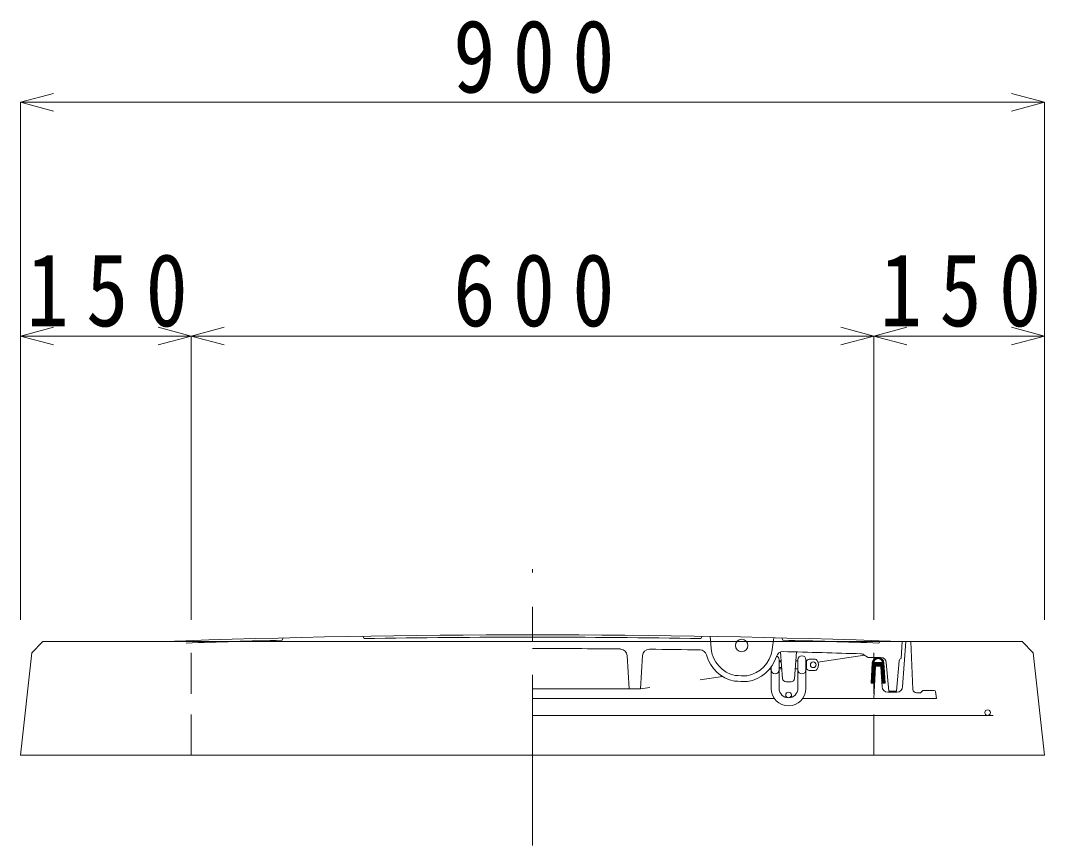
# Model space of a CAD drawing. Units: millimetres, scale not verified. Extents: x -5968 to 5968, y -4228 to 4228.
# Drawn here: x 1918 to 2818, y 211 to 937 of the extents above; entities that cross this region are included whole.
import ezdxf

# ---------------------------------------------------------------- set-up
doc = ezdxf.new("R2010")
doc.units = ezdxf.units.MM
doc.header["$LTSCALE"] = 30
doc.linetypes.add('CHAIN1', pattern=[8, 5, -1, 1, -1])
doc.linetypes.add('DASHED1', pattern=[1.8, 1.2, -0.6])
doc.layers.add('0-0_枠', color=3, linetype='Continuous', lineweight=9)
doc.styles.add('ＭＳ ゴシック', font='')
doc.styles.get('ＭＳ ゴシック').set_extended_font_data('MS Gothic')

msp = doc.modelspace()

# ---------------------------------------------------------------- linework, layer by layer
at = {"layer": '0-0_枠', "color": 4}
for p, q in [((1917.56, 864.6), (1946.54, 872.36)), ((1917.56, 864.6), (2817.56, 864.6)), ((1917.56, 864.6), (1946.54, 856.83)), ((1917.56, 864.6), (1917.56, 659.07)), ((2817.56, 864.6), (2788.58, 872.36)), ((2817.56, 864.6), (2788.58, 856.83)), ((2817.56, 864.6), (2817.56, 659.07)), ((1917.56, 659.07), (1946.54, 666.84)), ((2067.56, 659.07), (2038.58, 666.84)), ((2067.56, 659.07), (2096.54, 666.84)), ((2667.56, 659.07), (2638.58, 666.84)), ((2667.56, 659.07), (2696.54, 666.84)), ((2817.56, 659.07), (2788.58, 666.84)), ((1917.56, 659.07), (2067.56, 659.07)), ((1917.56, 659.07), (1946.54, 651.31)), ((1917.56, 659.07), (1917.56, 409.42)), ((2067.56, 659.07), (2038.58, 651.31)), ((2067.56, 659.07), (2667.56, 659.07)), ((2067.56, 659.07), (2096.54, 651.31)), ((2067.56, 659.07), (2067.56, 409.42)), ((2667.56, 659.07), (2638.58, 651.31)), ((2667.56, 659.07), (2817.56, 659.07)), ((2667.56, 659.07), (2696.54, 651.31)), ((2667.56, 659.07), (2667.56, 409.42)), ((2817.56, 659.07), (2788.58, 651.31)), ((2817.56, 659.07), (2817.56, 409.42))]:
    msp.add_line(p, q, dxfattribs=at)
at = {"layer": '0-0_枠', "color": 4, "linetype": 'CHAIN1', "lineweight": 18}
msp.add_line((2367.56, 211.09), (2367.56, 453.99), dxfattribs=at)
at = {"layer": '0-0_枠'}
for p, q in [((1937.26, 390.43), (1927.41, 380.58)), ((2797.86, 390.43), (1937.26, 390.43)), ((2148.57, 393.7), (2147.61, 391.61)), ((2218.55, 395.14), (2219.6, 393.09)), ((2516.57, 395.14), (2515.53, 393.09)), ((2523.57, 394.95), (2524.52, 384.48)), ((2579.55, 393.8), (2578.17, 383.38)), ((2586.55, 393.7), (2587.51, 391.61)), ((2673.06, 391.12), (2672.06, 389.15)), ((2691.56, 375.43), (2692.56, 390.43)), ((2797.86, 390.43), (2807.71, 380.58)), ((1917.56, 290.42), (1927.41, 380.58)), ((2450.89, 378.06), (2452.56, 348.99)), ((2464.23, 378.06), (2462.55, 348.85)), ((2587.37, 357.76), (2585.61, 381.23)), ((2597.79, 357.76), (2599.57, 381.31)), ((2618.46, 372.26), (2659.45, 378.41)), ((2658.73, 378.87), (2662.56, 376.41)), ((2817.56, 290.42), (2807.71, 380.58)), ((2673.5, 376.41), (2662.56, 376.41)), ((2689.82, 373.62), (2687.56, 346.93)), ((2575.45, 365.8), (2577.32, 366.08)), ((2515.04, 356.73), (2534.63, 359.67)), ((2594.79, 354.98), (2590.36, 354.98)), ((2462.56, 348.85), (2367.56, 348.85)), ((2462.56, 348.85), (2470.78, 350.09)), ((2817.56, 290.43), (1917.56, 290.43))]:
    msp.add_line(p, q, dxfattribs=at)
at = {"layer": '0-0_枠', "linetype": 'DASHED1'}
for p, q in [((2067.56, 290.43), (2067.56, 390.43)), ((2667.56, 290.43), (2667.56, 390.43))]:
    msp.add_line(p, q, dxfattribs=at)
at = {"layer": '0-0_枠', "color": 2}
for p, q in [((2692.88, 350.59), (2695.56, 390.43)), ((2667.56, 340.43), (2669.06, 368.93)), ((2669.06, 368.93), (2673.56, 368.93)), ((2674.76, 350.6), (2673.56, 368.93)), ((2679.75, 345.93), (2687.89, 345.93)), ((2704.95, 345.43), (2708.56, 345.43)), ((2710.56, 347.43), (2708.56, 345.43)), ((2720.69, 347.43), (2710.56, 347.43)), ((2721.68, 346.57), (2722.56, 340.43)), ((2367.56, 340.43), (2521.11, 340.43)), ((2515.04, 340.43), (2580.12, 340.43)), ((2605.03, 340.43), (2722.56, 340.43)), ((2772.56, 325.43), (2367.56, 325.43))]:
    msp.add_line(p, q, dxfattribs=at)
at = {"layer": '0-0_枠', "color": 4, "lineweight": 18}
for p, q in [((2584.32, 374.48), (2584.32, 349.23)), ((2584.32, 373.48), (2586.19, 373.48)), ((2584.32, 372.48), (2586.26, 372.48)), ((2598.98, 373.48), (2600.82, 373.48)), ((2600.82, 374.48), (2600.82, 349.23)), ((2607.82, 374.48), (2607.82, 349.23)), ((2607.82, 373.48), (2608.25, 373.48)), ((2608.25, 373.48), (2608.25, 366.48)), ((2611.82, 374.98), (2615.88, 374.98)), ((2576.83, 367.48), (2577.32, 367.48)), ((2576.83, 367.48), (2577.32, 366.98)), ((2577.32, 368.15), (2577.32, 349.23)), ((2584.32, 367.48), (2586.64, 367.48)), ((2584.32, 366.48), (2586.71, 366.48)), ((2598.45, 366.48), (2600.82, 366.48)), ((2607.82, 366.48), (2608.25, 366.48)), ((2611.82, 364.98), (2615.88, 364.98)), ((2590.07, 343.48), (2590.07, 341.37)), ((2595.07, 343.48), (2595.07, 341.37))]:
    msp.add_line(p, q, dxfattribs=at)
at = {"layer": '0-0_枠', "color": 6, "lineweight": 18}
for p, q in [((2665.27, 353.93), (2666.2, 371.59)), ((2665.89, 365.8), (2672.02, 371.93)), ((2665.94, 366.7), (2671.17, 371.93)), ((2665.99, 367.6), (2670.32, 371.93)), ((2666.03, 368.49), (2669.47, 371.93)), ((2666.08, 369.39), (2668.62, 371.93)), ((2666.13, 370.28), (2667.78, 371.93)), ((2666.18, 371.18), (2667.31, 372.31)), ((2666.25, 372.1), (2670.52, 376.37)), ((2666.58, 373.28), (2669.34, 376.04)), ((2667.24, 371.93), (2675.36, 371.93)), ((2669.87, 368.93), (2672.87, 371.93)), ((2670.31, 375.31), (2671.43, 376.43)), ((2670.72, 368.93), (2673.72, 371.93)), ((2671.28, 375.43), (2672.2, 376.35)), ((2671.56, 368.93), (2674.56, 371.93)), ((2672.05, 375.36), (2672.87, 376.18)), ((2672.41, 368.93), (2676.21, 372.72)), ((2672.72, 375.18), (2673.48, 375.94)), ((2673.26, 368.93), (2676.35, 372.02)), ((2673.3, 374.91), (2674.03, 375.64)), ((2673.6, 368.42), (2676.42, 371.24)), ((2673.65, 367.62), (2676.47, 370.44)), ((2673.7, 366.82), (2676.52, 369.64)), ((2673.81, 374.57), (2674.52, 375.28)), ((2674.26, 374.17), (2674.96, 374.88)), ((2674.64, 373.7), (2675.36, 374.42)), ((2674.96, 373.18), (2675.7, 373.91)), ((2675.21, 372.57), (2675.98, 373.35)), ((2677.55, 353.93), (2676.39, 371.66)), ((2665.42, 356.85), (2668.59, 360.02)), ((2665.47, 357.74), (2668.64, 360.91)), ((2665.52, 358.64), (2668.69, 361.81)), ((2665.56, 359.53), (2668.73, 362.71)), ((2665.61, 360.43), (2668.78, 363.6)), ((2665.66, 361.33), (2668.83, 364.5)), ((2665.7, 362.22), (2668.88, 365.39)), ((2665.75, 363.12), (2668.92, 366.29)), ((2665.8, 364.01), (2668.97, 367.18)), ((2665.85, 364.91), (2669.02, 368.08)), ((2673.75, 366.03), (2676.57, 368.85)), ((2673.8, 365.23), (2676.63, 368.05)), ((2673.86, 364.43), (2676.68, 367.25)), ((2673.91, 363.64), (2676.73, 366.46)), ((2673.96, 362.84), (2676.78, 365.66)), ((2674.01, 362.04), (2676.83, 364.86)), ((2674.06, 361.25), (2676.89, 364.07)), ((2674.11, 360.45), (2676.94, 363.27)), ((2674.17, 359.65), (2676.99, 362.48)), ((2674.22, 358.86), (2677.04, 361.68)), ((2674.27, 358.06), (2677.09, 360.88)), ((2674.32, 357.26), (2677.14, 360.09)), ((2665.27, 353.93), (2668.27, 353.93)), ((2665.28, 354.16), (2668.45, 357.33)), ((2665.33, 355.06), (2668.5, 358.23)), ((2665.37, 355.95), (2668.55, 359.12)), ((2665.9, 353.93), (2668.4, 356.44)), ((2666.75, 353.93), (2668.36, 355.54)), ((2667.6, 353.93), (2668.31, 354.64)), ((2674.37, 356.47), (2677.2, 359.29)), ((2674.43, 355.67), (2677.25, 358.49)), ((2674.48, 354.87), (2677.3, 357.7)), ((2674.53, 354.08), (2677.35, 356.9)), ((2674.54, 353.93), (2677.55, 353.93)), ((2675.23, 353.93), (2677.4, 356.1)), ((2676.08, 353.93), (2677.46, 355.31)), ((2676.93, 353.93), (2677.51, 354.51))]:
    msp.add_line(p, q, dxfattribs=at)
at = {"layer": '0-0_枠', "color": 2}
msp.add_lwpolyline([(2695.56, 390.43), (2700.08, 390.43), (2701.95, 348.3)], dxfattribs=at)
at = {"layer": '0-0_枠'}
msp.add_lwpolyline([(2678.48, 371.87), (2680.76, 346.93), (2687.56, 346.93)], dxfattribs=at)
msp.add_circle((2551.41, 386.92), 5.5, dxfattribs=at)
at = {"layer": '0-0_枠', "color": 4, "lineweight": 18}
for centre in [(2614.32, 369.98), (2592.57, 343.48)]:
    msp.add_circle(centre, 2.5, dxfattribs=at)
at = {"layer": '0-0_枠', "color": 2}
msp.add_circle((2767.56, 327.93), 2.5, dxfattribs=at)
at = {"layer": '0-0_枠'}
for centre, radius, start, end in [((2367.56, -8603.7), 9000, 87.93054, 92.06946), ((2367.56, -8603.7), 8998, 91.4007, 91.9393), ((2367.56, -8603.7), 8998, 89.05777, 90.94223), ((2367.56, -8603.7), 8998, 88.0607, 88.5993), ((2367.56, -8603.7), 8988, 89.5074, 90), ((2444.9, 377.71), 6, 3.29013, 90.65468), ((2470.22, 377.71), 6, 89.34532, 176.70987), ((2367.56, -8603.7), 8988, 89.06137, 89.34511), ((2514.7, 377.1), 6, 14.98485, 89.06062), ((2551.41, 386.92), 32, 194.98445, 258.70886), ((2551.41, 386.92), 27, 185.4381, 257.8092), ((2551.41, 386.92), 27, 279.8479, 352.21788), ((2587.68, 375.6), 6, 88.59529, 162.67107), ((2367.56, -8603.7), 8988, 88.15981, 88.59572), ((2656.02, 374.67), 5, 57.30164, 88.15993), ((2551.41, 386.92), 32, 278.94821, 342.67151), ((2673.5, 371.41), 5, 5.22482, 90), ((2691.82, 373.45), 2, 97.29265, 175.16042), ((2367.56, -8603.7), 8966, 88.79553, 88.86154), ((2367.56, -8603.7), 8961, 88.79257, 88.86452), ((2590.36, 357.98), 3, 184.28859, 270), ((2594.79, 357.98), 3, 270, 355.65459)]:
    msp.add_arc(centre, radius, start, end, dxfattribs=at)
at = {"layer": '0-0_枠', "color": 4, "lineweight": 18}
for centre, radius, start, end in [((2580.82, 374.48), 3.5, 0, 68.96991), ((2604.32, 374.48), 3.5, 0, 180), ((2611.82, 369.98), 5, 90, 135.57204), ((2615.88, 372.98), 2, 34.84969, 90), ((2611.57, 369.98), 7.25, 325.15024, 34.84976), ((2580.82, 365.48), 3.5, 180, 0), ((2604.32, 365.48), 3.5, 180, 0), ((2611.82, 369.98), 5, 224.42796, 270), ((2615.88, 366.98), 2, 270, 325.15031), ((2592.57, 349.23), 15.25, 180, 0), ((2592.57, 349.23), 8.25, 180, 0)]:
    msp.add_arc(centre, radius, start, end, dxfattribs=at)
at = {"layer": '0-0_枠', "color": 6, "lineweight": 18}
for radius, start, end in [(5.11, 3.7312, 176.98732), (4.11, 8.47574, 171.52426)]:
    msp.add_arc((2671.3, 371.33), radius, start, end, dxfattribs=at)
at = {"layer": '0-0_枠', "color": 2}
for centre, radius, start, end in [((2679.75, 350.93), 5, 183.73149, 270), ((2687.89, 350.93), 5, 270, 356.1433), ((2704.95, 348.43), 3, 182.54514, 270), ((2720.69, 346.43), 1, 8.13055, 90)]:
    msp.add_arc(centre, radius, start, end, dxfattribs=at)

# ---------------------------------------------------------------- texts
at = {"layer": '0-0_枠', "color": 7, "char_height": 64.15, "attachment_point": 7, "style": 'ＭＳ ゴシック'}
for s, insert in [('\\T1.41;\\W0.85;900', (2297.88, 872.1)), ('\\T1.41;\\W0.85;150', (1922.88, 666.57)), ('\\T1.41;\\W0.85;600', (2297.88, 666.57)), ('\\T1.41;\\W0.85;150', (2672.88, 666.57))]:
    msp.add_mtext(s, dxfattribs=dict(at, insert=insert))

doc.saveas('drawing.dxf')
